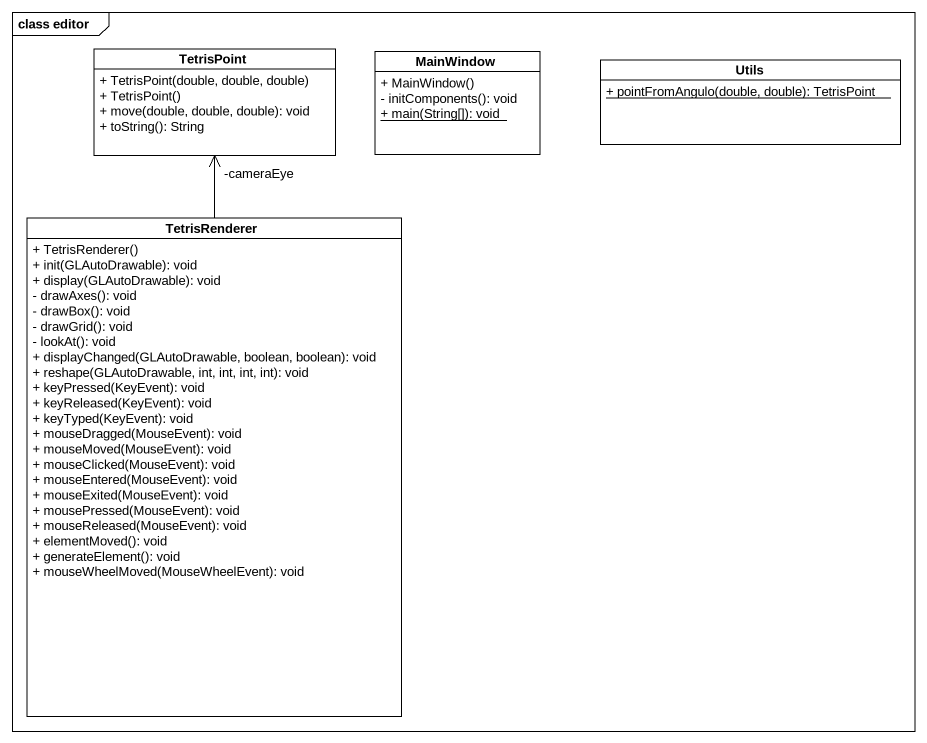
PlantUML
@startuml
mainframe class editor
hide circle
hide empty members
skinparam classAttributeIconSize 0
class TetrisPoint {
  + TetrisPoint(double, double, double)
  + TetrisPoint()
  + move(double, double, double): void
  + toString(): String
}
class MainWindow {
  + MainWindow()
  - initComponents(): void
  {static} + main(String[]): void
}
class Utils {
  {static} + pointFromAngulo(double, double): TetrisPoint
}
class TetrisRenderer {
  + TetrisRenderer()
  + init(GLAutoDrawable): void
  + display(GLAutoDrawable): void
  - drawAxes(): void
  - drawBox(): void
  - drawGrid(): void
  - lookAt(): void
  + displayChanged(GLAutoDrawable, boolean, boolean): void
  + reshape(GLAutoDrawable, int, int, int, int): void
  + keyPressed(KeyEvent): void
  + keyReleased(KeyEvent): void
  + keyTyped(KeyEvent): void
  + mouseDragged(MouseEvent): void
  + mouseMoved(MouseEvent): void
  + mouseClicked(MouseEvent): void
  + mouseEntered(MouseEvent): void
  + mouseExited(MouseEvent): void
  + mousePressed(MouseEvent): void
  + mouseReleased(MouseEvent): void
  + elementMoved(): void
  + generateElement(): void
  + mouseWheelMoved(MouseWheelEvent): void
}
TetrisRenderer -up-> "-cameraEye" TetrisPoint
@enduml
